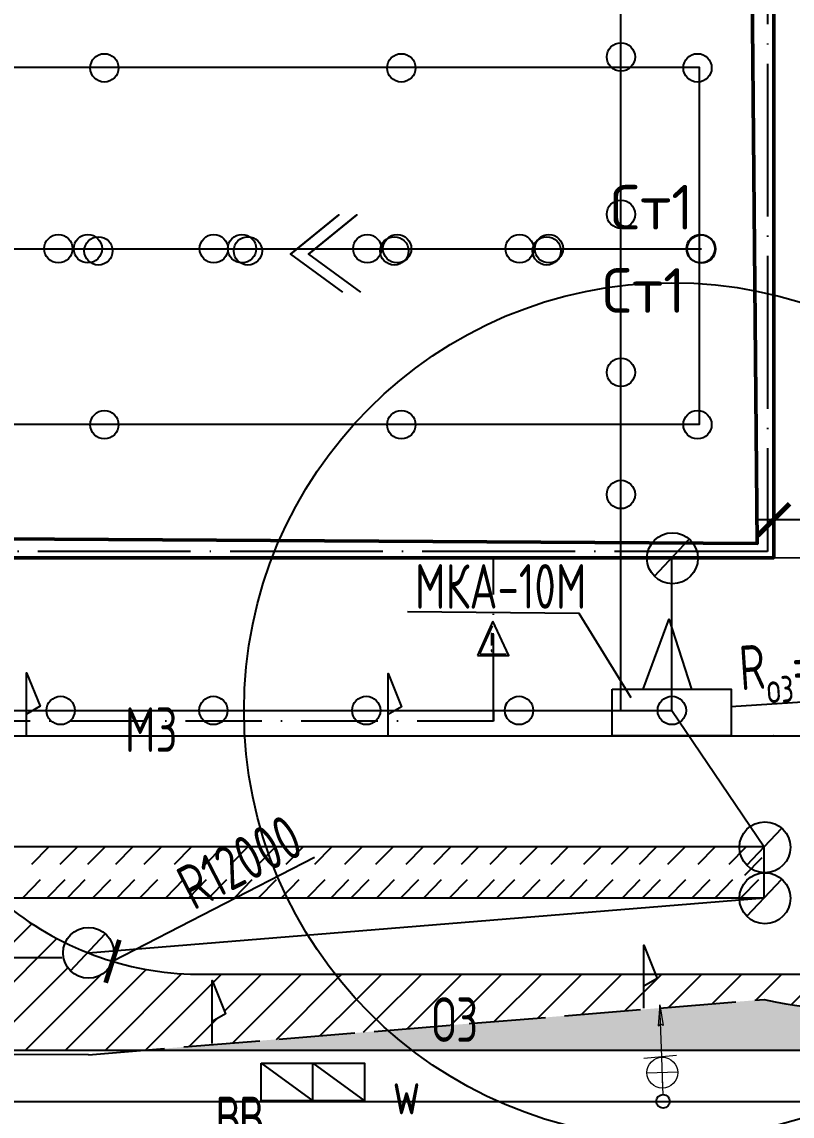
# Paper-space layout 'СГП' of a CAD drawing. Header units: millimetres. Extents: x 1 to 2190, y 0 to 1001.
# Drawn here: x 417.1 to 477.6, y 85.5 to 171.4 of the extents above; entities that cross this region are included whole.
import ezdxf

# ---------------------------------------------------------------- set-up
doc = ezdxf.new("R2010")
doc.units = ezdxf.units.MM
doc.header["$LTSCALE"] = 0.5
for name, pattern in [('480 Границы АССР', [9, 5, -1.3, 0, -1.4, 0, -1.3]), ('ACAD_ISO02W100', [15, 12, -3]), ('ACAD_ISO04W100', [30, 24, -3, 0, -3]), ('ACAD_ISO10W100', [18, 12, -3, 0, -3])]:
    doc.linetypes.add(name, pattern=pattern)
for name, color, linetype, lineweight in [('ЛИНИИ_01', 7, 'Continuous', 9), ('ТОЛСТЫЕ', 1, 'Continuous', 50), ('ТОНКИЕе', 7, 'Continuous', 25)]:
    doc.layers.add(name, color=color, linetype=linetype, lineweight=lineweight)
for name, color, linetype in [('оси', 7, 'ACAD_ISO04W100'), ('размеры', 7, 'Continuous'), ('тонкие', 7, 'Continuous')]:
    doc.layers.add(name, color=color, linetype=linetype)
doc.styles.add('Наклонный', font='isocpeur.ttf', dxfattribs={"width": 0.7, "height": 3.5})
doc.styles.add('Наклонный 5', font='isocpeur.ttf', dxfattribs={"height": 7})
doc.linetypes.add('119-1 Кабель высоковольтный подземный', pattern='A,8,-2,[31,Russia-GOST_Topo.shx,S=0.15,R=180,X=0,Y=0],1,[31,Russia-GOST_Topo.shx,S=0.1,R=180,X=0,Y=0],6,[31,Russia-GOST_Topo.shx,S=0.1,R=0,X=0,Y=0],1,[31,Russia-GOST_Topo.shx,S=0.15,R=0,X=0,Y=0],-2', length=20)
doc.dimstyles.new('СТРОИТЕЛЬНЫЙ', dxfattribs={"dimtxt": 3.5, "dimasz": 2.5, "dimexe": 1.25, "dimexo": 0.625, "dimtad": 1, "dimdec": 0, "dimlfac": 500, "dimdsep": 46, "dimtxsty": 'Наклонный', "dimblk1": 'ARCHTICK', "dimblk2": 'ARCHTICK', "dimsah": 1, "dimcen": 0, "dimdle": 1.25, "dimadec": 0, "dimazin": 0, "dimtfac": 0.75, "dimtdec": 0, "dimtmove": 0, "dimatfit": 3, "dimldrblk": 'ARCHTICK', "dimfxl": 1, "dimtolj": 1, "dimtzin": 0, "dimarcsym": 0})
pattern_1 = [(45, (-0.0765, 0.0526), (-1.571545, 1.571545), [])]

# ---------------------------------------------------------------- blocks, each defined once
blk = doc.blocks.new('_ArchTick')
at = {"color": 0, "linetype": 'ByBlock', "const_width": 0.15}
blk.add_lwpolyline([(-0.5, -0.5), (0.5, 0.5)], dxfattribs=at)
blk = doc.blocks.new('*D841')
at = {"layer": 'Defpoints', "color": 0, "transparency": 16777216}
for p in [(501.721, 119.593), (468.196, 117.357)]:
    blk.add_point(p, dxfattribs=at)
at = {"layer": 'размеры', "color": 0, "lineweight": -2, "transparency": 16777216}
blk.add_line((472.816, 117.665), (501.721, 119.593), dxfattribs=at)
at = {"layer": 'размеры', "color": 0, "lineweight": -2, "transparency": 16777216, "xscale": 2.5, "yscale": 2.5, "zscale": 2.5, "rotation": 3.816190513703768}
blk.add_blockref('_ArchTick', (501.721, 119.593), dxfattribs=at)
at = {"layer": 'размеры', "color": 0, "transparency": 16777216, "insert": (480.615, 120.566), "char_height": 3.5, "width": 13.5294, "attachment_point": 5, "rotation": 3.81619, "style": 'Наклонный'}
blk.add_mtext('\\A1;R{\\H0.7x;\\S^ оз;}=16880', dxfattribs=at)
blk = doc.blocks.new('*D854')
at = {"layer": 'Defpoints', "color": 0, "transparency": 16777216}
for p in [(490.281, 132.351), (476.197, 129.357), (490.281, 129.357)]:
    blk.add_point(p, dxfattribs=at)
at = {"layer": 'размеры', "color": 0, "lineweight": -2, "transparency": 16777216}
for p, q in [((476.197, 129.982), (476.197, 133.601)), ((490.281, 129.982), (490.281, 133.601)), ((474.947, 132.351), (491.531, 132.351))]:
    blk.add_line(p, q, dxfattribs=at)
at = {"layer": 'размеры', "color": 0, "lineweight": -2, "transparency": 16777216, "xscale": 2.5, "yscale": 2.5, "zscale": 2.5, "rotation": 180}
blk.add_blockref('_ArchTick', (476.197, 132.351), dxfattribs=at)
at = {"layer": 'размеры', "color": 0, "lineweight": -2, "transparency": 16777216, "xscale": 2.5, "yscale": 2.5, "zscale": 2.5}
blk.add_blockref('_ArchTick', (490.281, 132.351), dxfattribs=at)
at = {"layer": 'размеры', "color": 0, "transparency": 16777216, "insert": (483.239, 134.726), "char_height": 3.5, "attachment_point": 5, "style": 'Наклонный'}
blk.add_mtext('\\A1;7000', dxfattribs=at)
blk = doc.blocks.new('*D1074')
at = {"layer": 'Defpoints', "color": 0, "transparency": 16777216}
for p in [(444.354, 107.987), (424.266, 97.653)]:
    blk.add_point(p, dxfattribs=at)
at = {"layer": 'размеры', "color": 0, "lineweight": -2, "transparency": 16777216}
blk.add_line((440.141, 105.82), (424.266, 97.653), dxfattribs=at)
at = {"layer": 'размеры', "color": 0, "lineweight": -2, "transparency": 16777216, "xscale": 2.5, "yscale": 2.5, "zscale": 2.5, "rotation": 207.2222936335415}
blk.add_blockref('_ArchTick', (424.266, 97.653), dxfattribs=at)
at = {"layer": 'размеры', "color": 0, "transparency": 16777216, "insert": (434.251, 105.461), "char_height": 3.5, "attachment_point": 5, "rotation": 27.22229, "style": 'Наклонный'}
blk.add_mtext('\\A1;R12000', dxfattribs=at)

psp = doc.layouts.new('СГП')

# ---------------------------------------------------------------- hatches: boundary and pattern name
at = {"layer": 'тонкие', "transparency": 33554687}
h = psp.add_hatch(dxfattribs=at)
h.set_pattern_fill('ANSI31', scale=0.7)
h.set_pattern_definition(pattern_1)
h.paths.add_polyline_path([(355.5864, 102.6085, -0.064213), (350.4667, 99.1739, -0.1109854), (350.659, 98.3182, -0.8527127), (346.7588, 97.6942, -0.0662271), (340.488, 96.6529), (328.1937, 96.6529), (329.1028, 94.3969), (328.0481, 93.7852), (328.0481, 92.3027), (348.6117, 90.6529), (360.9759, 90.6529), (360.9759, 95.225), (362.0305, 92.608), (360.9759, 91.9962), (360.9759, 90.6529), (389.2553, 90.6529), (389.2553, 95.1102), (390.3099, 92.4931), (389.2553, 91.8813), (389.2553, 90.6529), (426.4776, 90.6529), (445.8804, 92.2375, -0.0451672), (441.7325, 96.6529), (430.4027, 96.6529, -0.0647639), (424.2662, 97.6535, -0.8434756), (420.3799, 98.3182, -0.1026601), (420.5451, 99.114, -0.0659754), (415.2787, 102.631)])
h.paths.add_polyline_path([(432.088, 96.1581), (433.1426, 93.541), (432.088, 92.9293)], flags=16)
h = psp.add_hatch(dxfattribs=at)
h.set_pattern_fill('AR-SAND', scale=0.03)
h.set_pattern_definition([(37.5, (-0.0765, 0.0526), (-0.048001, 1.4682397), [0, -1.15824, 0, -1.2954, 0, -1.23825]), (7.5, (-0.0765, 0.0526), (1.34857, 2.150475), [0, -0.62484, 0, -1.04394, 0, -0.40005]), (327.5, (-1.0138, 0.0526), (2.372977, 0.0043116), [0, -0.381, 0, -1.3716, 0, -1.7907]), (317.5, (-1.0138, 0.0526), (2.290669, 0.668788), [0, -0.1905, 0, -0.89916, 0, -1.0287])])
h.paths.add_polyline_path([(445.8804, 92.2375), (426.4776, 90.6529), (447.8032, 90.6529, -0.0185453)])
h.paths.add_polyline_path([(457.4481, 93.1822), (445.8804, 92.2375, 0.0185453), (447.8032, 90.6529), (457.4481, 90.6529)])
h.paths.add_polyline_path([(481.7781, 92.6444), (487.7781, 92.6444), (487.7781, 94.4444), (485.9707, 94.4444, -0.1073251), (475.4557, 94.6529), (457.4481, 93.1822), (457.4481, 90.6529), (481.7781, 90.6529)])
h.paths.add_polyline_path([(516.5008, 96.7687), (511.7781, 96.7687), (511.7781, 94.4444), (508.8113, 94.4444), (508.8113, 92.6444), (511.7781, 92.6444), (511.7781, 90.3202), (516.5008, 90.3202)])
h.paths.add_polyline_path([(527.6386, 96.7687), (518.5008, 96.7687), (518.5008, 90.3202), (527.5084, 90.3202, 0.3578955), (523.8607, 93.5151, -0.02191), (523.5008, 93.5096, -0.0235603), (523.8607, 93.5151, 0.3380489)])
h.paths.add_polyline_path([(448.2244, 89.0481), (453.7719, 89.0481), (453.7719, 97.4481), (448.2244, 97.4481)], flags=9)
h = psp.add_hatch(dxfattribs=at)
h.set_pattern_fill('ANSI31', scale=0.7)
h.set_pattern_definition(pattern_1)
h.paths.add_polyline_path([(481.7781, 96.6529), (466.9115, 96.6529), (467.0497, 96.3098), (465.9951, 95.6981), (465.9951, 93.8802), (475.4557, 94.6529, 0.1073251), (485.9707, 94.4444), (481.7781, 94.4444)])
h.paths.add_polyline_path([(465.9951, 95.6981), (465.9951, 96.6529), (457.4481, 96.6529), (457.4481, 93.1822), (465.9951, 93.8802)])
h.paths.add_polyline_path([(457.4481, 96.6529), (441.7325, 96.6529, 0.0451672), (445.8804, 92.2375), (457.4481, 93.1822)])

# ---------------------------------------------------------------- linework, layer by layer
at = {"layer": 'ЛИНИИ_01', "lineweight": 20}
for p, q in [((467.2389, 94.2339), (467.1085, 92.5925)), ((467.2389, 94.2339), (467.5062, 92.6092)), ((467.4113, 90.1223), (467.2389, 94.2339)), ((467.1085, 92.5925), (467.3227, 92.75)), ((467.5062, 92.6092), (467.2795, 92.7481)), ((467.4863, 87.6948), (467.4113, 90.1223)), ((468.6626, 88.946), (466.235, 88.8711)), ((467.5033, 87.1431), (467.4372, 89.2863))]:
    psp.add_line(p, q, dxfattribs=at)
psp.add_circle((467.4488, 88.9086), 1.2144, dxfattribs=at)
at = {"layer": 'оси', "color": 0}
psp.add_lwpolyline([(295.6973, 273.8569), (475.6973, 273.8569), (475.6973, 129.8569), (295.6973, 129.8569), (295.6973, 273.8569)], dxfattribs=at)
at = {"layer": 'размеры', "lineweight": 20}
psp.add_line((468.5727, 90.2506), (465.9929, 90.0209), dxfattribs=at)
at = {"layer": 'ТОЛСТЫЕ', "color": 0}
psp.add_lwpolyline([(295.1973, 129.8569), (295.1973, 129.8569), (295.1973, 273.8569), (295.1973, 274.3569), (475.6973, 274.3569), (476.1973, 274.3569), (476.1973, 129.8569), (476.1973, 129.3569), (295.1973, 129.3569), (295.1973, 129.8569)], dxfattribs=at)
psp.add_lwpolyline([(296.5272, 272.9638), (473.618, 272.9638), (474.9001, 130.4761), (296.5272, 131.5698)], close=True, dxfattribs=at)
at = {"layer": 'ТОНКИЕе', "color": 153, "linetype": '119-1 Кабель высоковольтный подземный'}
for p, q in [((476.1973, 129.3569), (476.1856, 274.3968)), ((281.9125, 115.3569), (490.2807, 115.3569)), ((476.1973, 115.3569), (476.1856, 115.3569))]:
    psp.add_line(p, q, dxfattribs=at)
at = {"layer": 'ТОНКИЕе', "color": 0}
psp.add_lwpolyline([(506.0457, 90.6529), (264.4316, 90.6529, -0.4142136), (240.4316, 114.6529), (240.4316, 450.689, -0.4142136), (264.4316, 474.689), (379.4823, 474.689, 0.4142136), (403.4823, 498.689), (403.4823, 518.0831)], format="xyb", dxfattribs=at)
at = {"layer": 'ТОНКИЕе', "color": 2, "true_color": 0xffff00}
psp.add_lwpolyline([(471.4152, 378.6455), (471.4152, 378.6455), (471.4152, 378.6455), (471.4152, 378.6455), (471.4152, 378.6455), (471.4152, 378.6455), (471.4152, 378.6455), (413.9063, 378.6455), (411.9063, 378.6455), (411.9063, 508.0508), (411.9063, 508.0508), (387.8916, 508.0508), (387.8916, 508.0508), (387.8916, 478.689), (387.8916, 476.689), (238.4316, 476.689), (238.4316, 476.689), (238.4316, 86.6529), (238.4316, 86.6529), (238.4316, 86.6529), (238.4316, 86.6529), (517.4839, 86.6529), (517.4839, 86.6529), (517.4839, 86.6529)], dxfattribs=at)
at = {"layer": 'ТОНКИЕе', "color": 201, "true_color": 0xd966ff}
for points in [[(294.0303, 117.3569), (294.0303, 117.3569), (464.1973, 117.3569), (464.1973, 117.3569), (464.1973, 117.3569), (464.1973, 267.1388), (464.1973, 267.1388), (464.1973, 267.1388)], [(462.1973, 117.3569), (468.1957, 117.3569)]]:
    psp.add_lwpolyline(points, dxfattribs=at)
at = {"layer": 'ТОНКИЕе', "color": 107, "linetype": '480 Границы АССР', "true_color": 0x2e6b4a}
psp.add_lwpolyline([(470.5148, 153.5958), (470.5148, 153.5958), (266.1328, 153.5958), (266.2433, 202.7137), (473.5955, 202.7137), (266.2433, 202.7137), (266.1074, 248.5164), (473.2229, 248.5164)], dxfattribs=at)
at = {"layer": 'ТОНКИЕе', "color": 150, "linetype": '119-1 Кабель высоковольтный подземный'}
psp.add_lwpolyline([(470.3035, 153.5958), (470.3035, 153.5958), (275.0999, 153.5958), (275.0999, 202.7137), (470.9133, 202.7137), (275.0999, 202.7137), (275.0999, 248.5164), (470.5407, 248.5164)], dxfattribs=at)
at = {"layer": 'ТОНКИЕе', "color": 23, "true_color": 0xe48653}
psp.add_lwpolyline([(289.2603, 139.8569), (289.2603, 139.8569), (470.3583, 139.8569), (470.3583, 139.8569), (470.3583, 167.8569), (470.3583, 167.8569), (296.1796, 167.8569), (291.1796, 167.8569)], dxfattribs=at)
at = {"layer": 'ТОНКИЕе', "color": 107, "true_color": 0x2e6b4a}
psp.add_lwpolyline([(438.2472, 153.2092), (442.0436, 156.2965), (438.2472, 153.2092), (442.3314, 150.2179)], dxfattribs=at)
at = {"layer": 'ТОНКИЕе', "color": 150}
psp.add_lwpolyline([(439.6545, 153.2092), (443.4509, 156.2965), (439.6545, 153.2092), (443.7387, 150.2179)], dxfattribs=at)
at = {"layer": 'ТОНКИЕе', "color": 30}
for points in [[(466.8283, 127.8989), (469.5632, 130.8149)], [(468.1957, 117.3569), (468.1957, 129.3569)], [(468.1957, 117.3569), (475.4557, 106.6529)], [(474.0883, 105.1948), (476.8232, 108.1109)], [(474.0883, 101.1948), (476.8232, 104.1109)], [(422.3799, 98.3182), (475.4557, 102.6529)], [(420.9652, 96.9045), (423.7002, 99.8205)], [(350.6352, 97.9627), (420.2884, 97.9627)]]:
    psp.add_lwpolyline(points, dxfattribs=at)
at = {"layer": 'ТОНКИЕе', "color": 52, "linetype": 'ACAD_ISO10W100', "true_color": 0xe6dc28}
for points in [[(454.1957, 117.3569), (454.1957, 117.3569), (454.1957, 129.3569)], [(454.1957, 116.5279), (454.1957, 117.3569), (454.1957, 116.5279), (298.2122, 116.5279)]]:
    psp.add_lwpolyline(points, dxfattribs=at)
at = {"layer": 'ТОНКИЕе', "color": 0}
psp.add_lwpolyline([(476.1973, 129.3569), (510.8538, 129.451)], dxfattribs=at)
at = {"layer": 'ТОНКИЕе'}
for points in [[(464.995, 118.3604), (460.9227, 124.9714), (447.4364, 125.0932)], [(430.4027, 96.6529), (506.0457, 96.6529)], [(435.9287, 89.6651), (439.9886, 86.6934)], [(439.9886, 86.6934), (439.9886, 89.6651)], [(439.9886, 89.6651), (444.0485, 86.6934)]]:
    psp.add_lwpolyline(points, dxfattribs=at)
at = {"layer": 'ТОНКИЕе', "color": 52, "true_color": 0xe6dc28}
for points in [[(454.1422, 124.3773), (452.9423, 121.6709)], [(452.9423, 121.6709), (455.3837, 121.6709), (454.1422, 124.3773)], [(454.1368, 123.4324), (454.1368, 122.4817)], [(454.1368, 122.0647), (454.1368, 122.0897)], [(452.9423, 121.6709), (455.3837, 121.6709)]]:
    psp.add_lwpolyline(points, dxfattribs=at)
at = {"layer": 'ТОНКИЕе', "lineweight": 5}
for points in [[(453.1417, 121.813), (454.1462, 124.0139)], [(454.0163, 123.4561), (454.0142, 122.4583)], [(453.1502, 121.8046), (455.1759, 121.8037)]]:
    psp.add_lwpolyline(points, dxfattribs=at)
at = {"layer": 'ТОНКИЕе', "color": 0, "linetype": '119-1 Кабель высоковольтный подземный'}
for points in [[(467.967, 124.549), (465.911, 119.0344)], [(467.967, 124.549), (469.7441, 119.0344)]]:
    psp.add_lwpolyline(points, dxfattribs=at)
at = {"layer": 'ТОНКИЕе', "color": 153}
for points in [[(417.5207, 115.34), (417.5207, 120.3022), (418.5754, 117.6851), (417.5207, 117.0733)], [(445.9167, 115.3027), (445.9167, 120.265), (446.9713, 117.6479), (445.9167, 117.0361)]]:
    psp.add_lwpolyline(points, dxfattribs=at)
at = {"layer": 'ТОНКИЕе', "color": 0, "linetype": '119-1 Кабель высоковольтный подземный'}
psp.add_lwpolyline([(463.5016, 119.0344), (472.8653, 119.0344), (472.8653, 115.3566), (463.5016, 115.3566)], close=True, dxfattribs=at)
at = {"layer": 'ТОНКИЕе', "color": 241}
psp.add_lwpolyline([(295.4349, 102.6529), (475.4557, 102.6529), (475.4557, 106.6529), (295.4349, 106.6529)], close=True, dxfattribs=at)
for points in [[(419.2693, 106.6529), (417.8954, 105.2549)], [(421.5108, 106.6529), (420.1369, 105.2549)], [(423.6882, 106.6529), (422.3144, 105.2549)], [(425.8657, 106.6529), (424.4918, 105.2549)], [(428.1072, 106.6529), (426.7333, 105.2549)], [(430.4768, 106.6529), (429.1029, 105.2549)], [(432.9105, 106.6529), (431.5366, 105.2549)], [(434.8958, 106.6529), (433.5219, 105.2549)], [(437.0733, 106.6529), (435.6994, 105.2549)], [(439.2507, 106.6529), (437.8769, 105.2549)], [(441.4923, 106.6529), (440.1184, 105.2549)], [(443.8619, 106.6529), (442.488, 105.2549)], [(446.2955, 106.6529), (444.9216, 105.2549)], [(448.6651, 106.6529), (447.2912, 105.2549)], [(450.8426, 106.6529), (449.4687, 105.2549)], [(453.02, 106.6529), (451.6461, 105.2549)], [(455.2615, 106.6529), (453.8876, 105.2549)], [(457.6311, 106.6529), (456.2572, 105.2549)], [(460.0648, 106.6529), (458.6909, 105.2549)], [(462.6382, 106.6529), (461.2643, 105.2549)], [(464.8157, 106.6529), (463.4418, 105.2549)], [(466.9932, 106.6529), (465.6193, 105.2549)], [(469.2347, 106.6529), (467.8608, 105.2549)], [(471.6043, 106.6529), (470.2304, 105.2549)], [(474.0379, 106.6529), (472.664, 105.2549)], [(475.2704, 105.7807), (473.8965, 104.3828)], [(418.5919, 104.0508), (417.2181, 102.6529)], [(420.5205, 104.0508), (419.1466, 102.6529)], [(422.1049, 104.0508), (420.731, 102.6529)], [(424.0956, 104.0508), (422.7217, 102.6529)], [(426.005, 104.0508), (424.6311, 102.6529)], [(427.7926, 104.0508), (426.4187, 102.6529)], [(429.8239, 104.0508), (428.45, 102.6529)], [(431.6337, 104.0508), (430.2598, 102.6529)], [(433.2181, 104.0508), (431.8442, 102.6529)], [(435.2088, 104.0508), (433.8349, 102.6529)], [(437.1182, 104.0508), (435.7444, 102.6529)], [(438.9058, 104.0508), (437.5319, 102.6529)], [(440.9371, 104.0508), (439.5632, 102.6529)], [(442.8119, 104.0508), (441.438, 102.6529)], [(444.3963, 104.0508), (443.0224, 102.6529)], [(446.387, 104.0508), (445.0131, 102.6529)], [(448.2965, 104.0508), (446.9226, 102.6529)], [(450.084, 104.0508), (448.7101, 102.6529)], [(452.1153, 104.0508), (450.7414, 102.6529)], [(454.2501, 104.0508), (452.8762, 102.6529)], [(455.8345, 104.0508), (454.4606, 102.6529)], [(457.8252, 104.0508), (456.4513, 102.6529)], [(459.7346, 104.0508), (458.3607, 102.6529)], [(461.5222, 104.0508), (460.1483, 102.6529)], [(463.5535, 104.0508), (462.1796, 102.6529)], [(465.6882, 104.0508), (464.3143, 102.6529)], [(467.2727, 104.0508), (465.8988, 102.6529)], [(469.2633, 104.0508), (467.8894, 102.6529)], [(471.1728, 104.0508), (469.7989, 102.6529)], [(472.9603, 104.0508), (471.5864, 102.6529)], [(474.9916, 104.0508), (473.6178, 102.6529)]]:
    psp.add_lwpolyline(points, dxfattribs=at)
at = {"layer": 'ТОНКИЕе', "color": 237, "true_color": 0x8a2466}
for points in [[(465.9951, 93.9647), (465.9951, 98.9269), (467.0497, 96.3098), (465.9951, 95.6981)], [(432.088, 91.1959), (432.088, 96.1581), (433.1426, 93.541), (432.088, 92.9293)]]:
    psp.add_lwpolyline(points, dxfattribs=at)
at = {"layer": 'ТОНКИЕе', "color": 237, "linetype": 'ACAD_ISO02W100', "true_color": 0x8a2466}
for points in [[(422.3799, 90.3182), (475.4557, 94.6529)], [(422.3799, 90.3182), (348.6117, 90.6529)]]:
    psp.add_lwpolyline(points, dxfattribs=at)
at = {"layer": 'ТОНКИЕе'}
psp.add_lwpolyline([(435.9287, 89.6651), (444.0485, 89.6651), (444.0485, 86.6934), (435.9287, 86.6934)], close=True, dxfattribs=at)
at = {"layer": 'ТОНКИЕе', "color": 201, "true_color": 0xd966ff}
for centre in [(464.1957, 168.6894), (464.1957, 156.3357), (464.1957, 143.9153), (464.1957, 134.3228), (420.1893, 117.3569), (420.1909, 117.3569), (432.1909, 117.3569), (432.1925, 117.3569), (444.1925, 117.3569), (444.1941, 117.3569), (456.1941, 117.3569), (456.1957, 117.3569), (468.1957, 117.3569)]:
    psp.add_circle(centre, 1.1118, dxfattribs=at)
at = {"layer": 'ТОНКИЕе', "color": 23, "true_color": 0xe48653}
for centre in [(423.6278, 167.8333), (446.9491, 167.8333), (470.2099, 167.8333), (423.6278, 139.8058), (446.9491, 139.8058), (470.2099, 139.8058)]:
    psp.add_circle(centre, 1.1118, dxfattribs=at)
at = {"layer": 'ТОНКИЕе', "color": 107, "true_color": 0x2e6b4a}
for centre in [(420.013, 153.6301), (422.3319, 153.6301), (432.2231, 153.6301), (434.4348, 153.6301), (444.2745, 153.6301), (446.6216, 153.6301), (456.2356, 153.6301), (458.5376, 153.6301), (470.4536, 153.6301)]:
    psp.add_circle(centre, 1.1118, dxfattribs=at)
at = {"layer": 'ТОНКИЕе', "color": 150}
for centre in [(423.1628, 153.456), (434.898, 153.456), (446.3985, 153.456), (458.3684, 153.456), (470.5148, 153.5958)]:
    psp.add_circle(centre, 1.1118, dxfattribs=at)
at = {"layer": 'ТОНКИЕе', "color": 201, "linetype": '119-1 Кабель высоковольтный подземный', "true_color": 0xd966ff}
psp.add_circle((468.1957, 117.3569), 33.6, dxfattribs=at)
at = {"layer": 'ТОНКИЕе', "color": 30}
for centre in [(468.243, 129.3126), (475.503, 106.6085), (475.503, 102.6085), (422.3799, 98.3182)]:
    psp.add_circle(centre, 2, dxfattribs=at)
at = {"layer": 'ТОНКИЕе', "color": 2, "true_color": 0xffff00}
psp.add_circle((467.5034, 86.6529), 0.5316, dxfattribs=at)
at = {"layer": 'ТОНКИЕе', "lineweight": 5}
psp.add_arc((454.1307, 122.0683), 0.1309, 141.95244, 244.832495, dxfattribs=at)
at = {"layer": 'ТОНКИЕе'}
psp.add_arc((431.1808, 120.7415), 24.1012, 228.636219, 268.149912, dxfattribs=at)
at = {"layer": 'ТОНКИЕе', "color": 237, "linetype": 'ACAD_ISO02W100', "true_color": 0x8a2466}
psp.add_arc((481.1931, 118.7597), 24.7801, 256.612864, 319.459258, dxfattribs=at)

# ---------------------------------------------------------------- texts
at = {"layer": 'ТОНКИЕе', "color": 107, "true_color": 0x2e6b4a, "insert": (463.3528, 158.6363), "char_height": 3.5, "attachment_point": 1, "style": 'Наклонный 5'}
psp.add_mtext_dynamic_manual_height_columns('Ст1', width=9.273799, gutter_width=140, heights=[0], dxfattribs=at)
at = {"layer": 'ТОНКИЕе', "color": 150, "insert": (462.7211, 152.0972), "char_height": 3.5, "attachment_point": 1, "style": 'Наклонный 5'}
psp.add_mtext_dynamic_manual_height_columns('Ст1', width=9.273799, gutter_width=140, heights=[0], dxfattribs=at)
at = {"layer": 'ТОНКИЕе', "insert": (448.0125, 128.8539), "char_height": 3.5, "attachment_point": 1, "style": 'Наклонный'}
psp.add_mtext_dynamic_manual_height_columns('МКА-10М', width=2.672454, gutter_width=35, heights=[0], dxfattribs=at)
at = {"layer": 'ТОНКИЕе', "color": 153, "insert": (425.2372, 117.6021), "char_height": 3.5, "attachment_point": 1, "style": 'Наклонный'}
psp.add_mtext_dynamic_manual_height_columns('МЗ', width=2.290266, gutter_width=35, heights=[0], dxfattribs=at)
at = {"layer": 'ТОНКИЕе', "color": 237, "true_color": 0x8a2466, "insert": (449.3444, 94.8231), "char_height": 3.5, "attachment_point": 1, "style": 'Наклонный'}
psp.add_mtext_dynamic_manual_height_columns('ОЗ', width=2.290266, gutter_width=35, heights=[0], dxfattribs=at)
at = {"layer": 'ТОНКИЕе', "color": 2, "insert": (446.2582, 89.1334), "char_height": 3.5, "attachment_point": 1, "style": 'Наклонный'}
psp.add_mtext_dynamic_manual_height_columns('\\A1;{\\T0.9;w}', width=21.521296, gutter_width=35, heights=[0], dxfattribs=at)
at = {"layer": 'ТОНКИЕе', "color": 4, "insert": (432.3354, 87.0295), "char_height": 3.5, "attachment_point": 1, "style": 'Наклонный'}
psp.add_mtext_dynamic_manual_height_columns('\\A1;{\\T0.9;ВВ}', width=21.521296, gutter_width=35, heights=[0], dxfattribs=at)

# ---------------------------------------------------------------- dimensions: what is measured, and where the dimension line sits
at = {"layer": 'размеры'}
dim = psp.add_linear_dim(base=(490.2807, 132.3507), p1=(476.1973, 129.3569), p2=(490.2807, 129.3569), text='7000', dimstyle='СТРОИТЕЛЬНЫЙ', dxfattribs=at)
dim.commit()
dim.dimension.update_dxf_attribs({"geometry": '*D854', "text_midpoint": (483.239, 134.7257)})
at = {"layer": 'размеры', "color": 0}
for center, mpoint, text, picture, middle in [((468.1957, 117.3569), (501.7212, 119.5932), 'R{\\H0.7x;\\S^ оз;}=16880', '*D841', (480.7732, 118.1958)), ((444.3538, 107.9869), (424.2662, 97.6535), 'R12000', '*D1074', (435.3373, 103.3486))]:
    dim = psp.add_radius_dim(center=center, mpoint=mpoint, text=text, dimstyle='СТРОИТЕЛЬНЫЙ', dxfattribs=at)
    dim.commit()
    dim.dimension.update_dxf_attribs({"geometry": picture, "text_midpoint": middle, "dimtype": 164})

doc.saveas('drawing.dxf')
